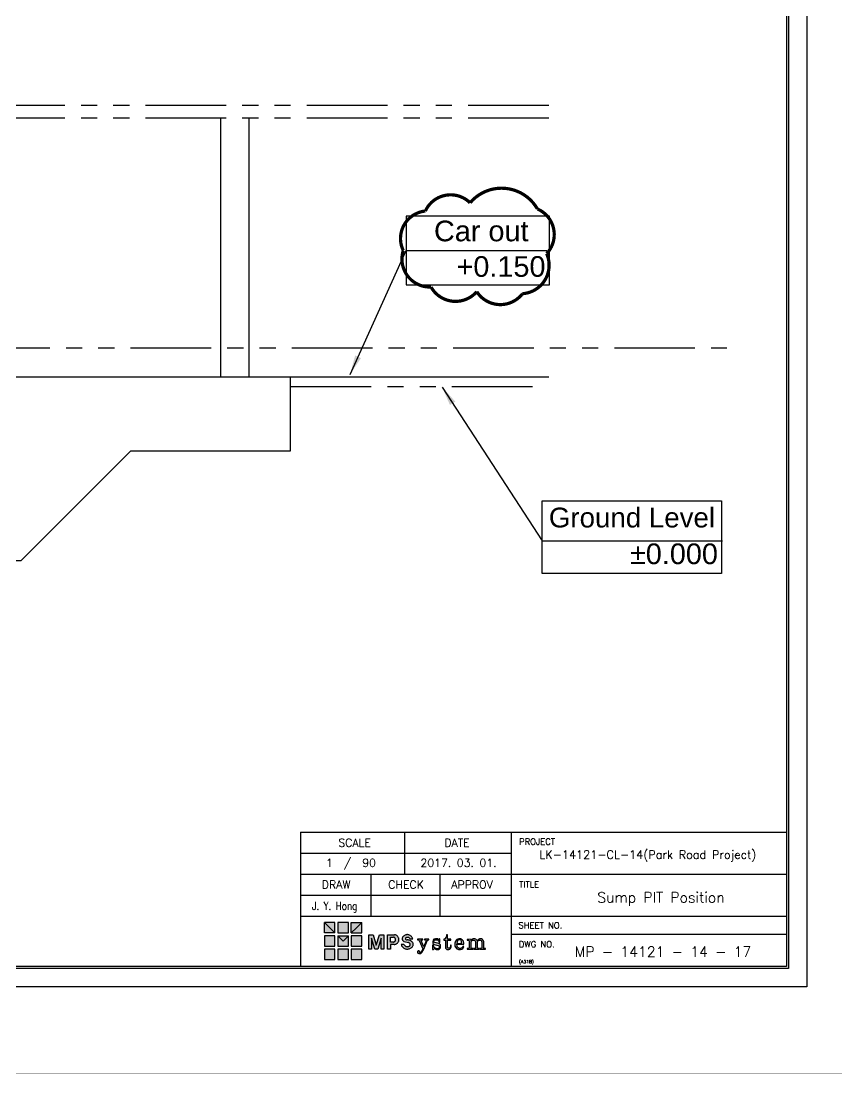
# Model space of a CAD drawing. Header units: millimetres. Extents: x -5 to 1510635, y -6 to 71285.
# Drawn here: x 1099448 to 1112096, y -3 to 16322 of the extents above; entities that cross this region are included whole.
import ezdxf
from ezdxf.enums import TextEntityAlignment as Align

# ---------------------------------------------------------------- set-up
doc = ezdxf.new("R2010")
doc.units = ezdxf.units.MM
doc.header["$LTSCALE"] = 1000
for name, pattern in [('HIDDEN', [0.375, 0.25, -0.125]), ('PHANTOM', [2.5, 1.25, -0.25, 0.25, -0.25, 0.25, -0.25]), ('WLINE-1', [4.5, 3, -1.5])]:
    doc.linetypes.add(name, pattern=pattern)
for name, color, linetype in [('6', 6, 'WLINE-1'), ('COL', 2, 'Continuous'), ('MP-2', 42, 'Continuous'), ('MP-3', 3, 'Continuous'), ('MP-4', 4, 'HIDDEN'), ('MP-5', 5, 'PHANTOM'), ('MP-7', 7, 'Continuous'), ('MP-8', 8, 'Continuous')]:
    doc.layers.add(name, color=color, linetype=linetype)
doc.styles.add('GHG1', font='simplex.shx', dxfattribs={"bigfont": 'whgtxt.shx'})
doc.styles.add('H', font='arial.ttf')
doc.styles.add('ROMANS', font='ROMANS.shx')
doc.dimstyles.new('MPS2', dxfattribs={"dimscale": 100, "dimtxt": 3, "dimasz": 3, "dimexe": 1, "dimexo": 1, "dimgap": 1, "dimtad": 1, "dimzin": 12, "dimdsep": 46, "dimtxsty": 'Standard', "dimcen": 1, "dimclrd": 1, "dimclre": 1, "dimclrt": 7, "dimazin": 2, "dimtfac": 1, "dimtmove": 0, "dimatfit": 3, "dimfxl": 1, "dimarcsym": 0})

# ---------------------------------------------------------------- blocks, each defined once
blk = doc.blocks.new('MP LOGO')
h = blk.add_hatch(color=20)
h.paths.add_polyline_path([(9, 55), (0, 64), (0, 46), (18, 46)])
h.paths.add_polyline_path([(18, 41), (0, 41), (0, 23), (18, 23)])
h.paths.add_polyline_path([(32, 32), (23, 41), (23, 23), (41, 23), (41, 41)])
h.paths.add_polyline_path([(64, 23), (64, 41), (46, 41), (46, 23)])
h.paths.add_polyline_path([(64, 46), (64, 64), (55, 55), (46, 46)])
h.paths.add_polyline_path([(64, 18), (46, 18), (46, 0), (64, 0)])
h.paths.add_polyline_path([(0, 0), (18, 0), (18, 18), (0, 18)])
h = blk.add_hatch(color=131)
h.paths.add_polyline_path([(18, 64), (0, 64), (9, 55), (18, 46)])
h.paths.add_polyline_path([(41, 64), (23, 64), (23, 46), (41, 46)])
h.paths.add_polyline_path([(64, 64), (46, 64), (46, 46), (55, 55)])
h.paths.add_polyline_path([(41, 41), (23, 41), (32, 32)])
h.paths.add_polyline_path([(41, 18), (23, 18), (23, 0), (41, 0)])
at = {"color": 131}
for points in [[(9, 55), (18, 46), (18, 64), (0, 64)], [(23, 46), (41, 46), (41, 64), (23, 64)], [(55, 55), (46, 46), (46, 64), (64, 64)], [(23, 0), (41, 0), (41, 18), (23, 18)]]:
    blk.add_lwpolyline(points, close=True, dxfattribs=at)
at = {"color": 20}
for points in [[(9, 55), (18, 46), (0, 46), (0, 64)], [(55, 55), (46, 46), (64, 46), (64, 64)], [(0, 23), (18, 23), (18, 41), (0, 41)], [(32, 32), (23, 41), (23, 23), (41, 23), (41, 41)], [(46, 23), (64, 23), (64, 41), (46, 41)], [(0, 0), (18, 0), (18, 18), (0, 18)], [(46, 0), (64, 0), (64, 18), (46, 18)]]:
    blk.add_lwpolyline(points, close=True, dxfattribs=at)
at = {"color": 143}
blk.add_lwpolyline([(23, 41), (41, 41), (32, 32), (32, 32)], close=True, dxfattribs=at)
blk = doc.blocks.new('MP LOGO 02')
at = {"layer": 'MP-2'}
h = blk.add_hatch(color=256, dxfattribs=at)
h.paths.add_polyline_path([(8.38, 4.28), (7.62, 4.28), (7.62, 1.78), (8.09, 1.78), (8.09, 3.69), (8.69, 1.78), (9.16, 1.78), (9.76, 3.69), (9.76, 1.78), (10.23, 1.78), (10.23, 4.28), (9.47, 4.28), (8.92, 2.49)])
h.paths.add_polyline_path([(10.86, 1.78), (11.38, 1.78), (11.38, 2.62), (12, 2.62), (12.11, 2.63), (12.2, 2.65), (12.3, 2.68), (12.39, 2.73), (12.47, 2.78), (12.55, 2.85), (12.62, 2.92), (12.68, 3), (12.73, 3.09), (12.77, 3.18), (12.79, 3.28), (12.81, 3.38), (12.81, 3.48), (12.8, 3.58), (12.78, 3.68), (12.75, 3.77), (12.7, 3.86), (12.65, 3.95), (12.59, 4.02), (12.51, 4.09), (12.43, 4.15), (12.35, 4.2), (12.25, 4.24), (12.16, 4.27), (12.06, 4.28), (10.86, 4.28)])
h.paths.add_polyline_path([(11.38, 3.89), (11.85, 3.89), (11.92, 3.88), (11.99, 3.85), (12.05, 3.82), (12.1, 3.77), (12.15, 3.72), (12.19, 3.66), (12.22, 3.59), (12.23, 3.52), (12.24, 3.45), (12.23, 3.38), (12.22, 3.31), (12.19, 3.24), (12.15, 3.18), (12.1, 3.13), (12.05, 3.09), (11.99, 3.05), (11.92, 3.02), (11.85, 3.01), (11.38, 3.01)], flags=16)
h.paths.add_polyline_path([(14.02, 3.76), (14.1, 3.8), (14.18, 3.82), (14.26, 3.83), (14.34, 3.83), (14.42, 3.81), (14.5, 3.79), (14.57, 3.75), (14.64, 3.7), (14.7, 3.65), (14.75, 3.58), (15.19, 3.58), (15.16, 3.69), (15.11, 3.79), (15.06, 3.88), (14.99, 3.97), (14.91, 4.05), (14.83, 4.12), (14.74, 4.18), (14.64, 4.23), (14.53, 4.27), (14.42, 4.29), (14.31, 4.31), (14.2, 4.31), (14.09, 4.29), (13.99, 4.27), (13.88, 4.23), (13.78, 4.18), (13.69, 4.12), (13.6, 4.05), (13.53, 3.97), (13.48, 3.92), (13.44, 3.85), (13.41, 3.79), (13.39, 3.72), (13.37, 3.64), (13.37, 3.57), (13.39, 3.49), (13.41, 3.42), (13.44, 3.35), (13.48, 3.29), (13.52, 3.23), (13.58, 3.19), (13.64, 3.14), (13.71, 3.11), (14.46, 2.93), (14.55, 2.91), (14.65, 2.84), (14.72, 2.75), (14.75, 2.63), (14.74, 2.52), (14.7, 2.41), (14.62, 2.32), (14.54, 2.28), (14.46, 2.25), (14.37, 2.23), (14.29, 2.22), (14.2, 2.23), (14.11, 2.24), (14.03, 2.27), (13.95, 2.3), (13.88, 2.35), (13.81, 2.41), (13.75, 2.47), (13.7, 2.54), (13.66, 2.62), (13.19, 2.62), (13.23, 2.51), (13.28, 2.4), (13.34, 2.3), (13.41, 2.21), (13.49, 2.12), (13.58, 2.05), (13.68, 1.98), (13.78, 1.92), (13.89, 1.88), (14, 1.85), (14.12, 1.82), (14.24, 1.82), (14.35, 1.82), (14.47, 1.83), (14.58, 1.86), (14.69, 1.9), (14.8, 1.95), (14.9, 2.02), (14.99, 2.09), (15.08, 2.17), (15.15, 2.26), (15.22, 2.36), (15.25, 2.43), (15.27, 2.51), (15.28, 2.59), (15.27, 2.67), (15.26, 2.75), (15.24, 2.83), (15.21, 2.9), (15.17, 2.97), (15.12, 3.04), (15.06, 3.1), (15, 3.14), (14.93, 3.19), (14.85, 3.22), (14.74, 3.27), (14.62, 3.32), (14.5, 3.36), (14.38, 3.38), (14.26, 3.4), (14.18, 3.41), (14.1, 3.42), (14.03, 3.46), (13.95, 3.52), (13.92, 3.59), (13.92, 3.67), (13.97, 3.74)])
h.paths.add_polyline_path([(16.65, 3.29), (16.65, 3.36), (16.7, 3.4), (16.91, 3.4), (16.91, 3.52), (16.03, 3.52), (16.03, 3.4), (16.16, 3.38), (16.3, 3.3), (16.93, 1.85), (16.89, 1.71), (16.73, 1.44), (16.6, 1.28), (16.47, 1.2), (16.35, 1.21), (16.37, 1.41), (16.29, 1.51), (16.13, 1.51), (16.01, 1.42), (16, 1.21), (16.09, 1.09), (16.24, 1.03), (16.44, 1.03), (16.57, 1.08), (16.76, 1.23), (16.94, 1.49), (17.11, 1.82), (17.68, 3.25), (17.79, 3.36), (17.97, 3.4), (17.97, 3.52), (17.23, 3.52), (17.23, 3.4), (17.45, 3.37), (17.5, 3.31), (17.5, 3.25), (17.12, 2.26), (17.06, 2.32)])
h.paths.add_polyline_path([(18.99, 2.94), (18.89, 3.01), (18.85, 3.09), (18.85, 3.24), (18.89, 3.31), (19, 3.41), (19.08, 3.43), (19.38, 3.42), (19.5, 3.36), (19.62, 3.25), (19.78, 2.94), (19.88, 2.94), (19.88, 3.56), (19.78, 3.56), (19.67, 3.43), (19.44, 3.56), (19.1, 3.58), (18.85, 3.5), (18.72, 3.36), (18.64, 3.14), (18.64, 2.97), (18.68, 2.83), (18.73, 2.74), (18.89, 2.62), (19.56, 2.45), (19.67, 2.4), (19.78, 2.28), (19.78, 2.09), (19.71, 1.98), (19.56, 1.9), (19.44, 1.87), (19.21, 1.9), (19.03, 1.98), (18.9, 2.11), (18.81, 2.28), (18.76, 2.47), (18.62, 2.47), (18.62, 1.76), (18.76, 1.76), (18.84, 1.9), (19.1, 1.77), (19.25, 1.73), (19.62, 1.76), (19.82, 1.86), (19.96, 2.04), (20, 2.17), (20, 2.42), (19.95, 2.57), (19.82, 2.7), (19.7, 2.78)])
h.paths.add_polyline_path([(21.18, 3.36), (21.73, 3.36), (21.73, 3.52), (21.18, 3.52), (21.18, 4.28), (21.03, 4.28), (20.99, 4.03), (20.92, 3.79), (20.74, 3.58), (20.52, 3.52), (20.52, 3.36), (20.82, 3.36), (20.82, 2.06), (20.85, 1.96), (20.96, 1.83), (21.09, 1.76), (21.39, 1.73), (21.58, 1.81), (21.71, 1.92), (21.81, 2.13), (21.84, 2.47), (21.71, 2.47), (21.68, 2.21), (21.56, 2), (21.45, 1.95), (21.32, 1.95), (21.2, 2.03), (21.18, 2.09)])
h.paths.add_polyline_path([(24.02, 2.64), (24.02, 2.75), (23.92, 3.15), (23.84, 3.29), (23.71, 3.43), (23.43, 3.57), (23.15, 3.58), (22.95, 3.53), (22.81, 3.46), (22.57, 3.2), (22.44, 2.85), (22.43, 2.49), (22.47, 2.31), (22.55, 2.12), (22.76, 1.88), (23.06, 1.75), (23.41, 1.73), (23.63, 1.81), (23.8, 1.93), (23.92, 2.07), (24.02, 2.27), (23.89, 2.31), (23.77, 2.12), (23.63, 2), (23.53, 1.95), (23.43, 1.92), (23.17, 1.93), (23, 2.03), (22.91, 2.14), (22.84, 2.34), (22.81, 2.64)])
h.paths.add_polyline_path([(22.81, 2.79), (22.85, 3.07), (22.92, 3.25), (23.02, 3.37), (23.16, 3.43), (23.35, 3.43), (23.45, 3.4), (23.53, 3.32), (23.62, 3.12), (23.62, 2.8)], flags=16)
h.paths.add_polyline_path([(25.23, 2.86), (25.26, 3.01), (25.34, 3.2), (25.43, 3.29), (25.57, 3.36), (25.75, 3.36), (25.86, 3.31), (25.94, 3.22), (26, 3.06), (26, 1.98), (25.94, 1.92), (25.68, 1.92), (25.68, 1.78), (26.61, 1.78), (26.61, 1.92), (26.38, 1.92), (26.33, 2), (26.33, 2.89), (26.37, 3.06), (26.43, 3.19), (26.51, 3.27), (26.68, 3.36), (26.86, 3.36), (26.97, 3.3), (27.04, 3.17), (27.08, 3), (27.08, 2.01), (27.02, 1.92), (26.77, 1.92), (26.77, 1.78), (27.7, 1.78), (27.7, 1.92), (27.46, 1.92), (27.41, 1.98), (27.41, 3.06), (27.38, 3.24), (27.22, 3.47), (27.02, 3.57), (26.74, 3.57), (26.47, 3.43), (26.35, 3.3), (26.33, 3.25), (26.29, 3.22), (26.22, 3.36), (26.05, 3.52), (25.86, 3.58), (25.7, 3.58), (25.57, 3.55), (25.42, 3.46), (25.32, 3.37), (25.26, 3.26), (25.23, 3.26), (25.23, 3.52), (24.56, 3.48), (24.56, 3.32), (24.85, 3.32), (24.9, 3.25), (24.9, 2), (24.83, 1.92), (24.57, 1.92), (24.57, 1.78), (24.9, 1.78), (25.52, 1.78), (25.52, 1.92), (25.28, 1.92), (25.23, 2)])
for points in [[(8.09, 1.78), (7.62, 1.78), (7.62, 4.28), (8.38, 4.28), (8.92, 2.49), (9.47, 4.28), (10.23, 4.28), (10.23, 1.78), (9.76, 1.78), (9.76, 3.69), (9.16, 1.78), (8.69, 1.78), (8.09, 3.69), (8.09, 1.78)], [(21.03, 4.28), (20.99, 4.03), (20.92, 3.79), (20.74, 3.58), (20.52, 3.52), (20.52, 3.36), (20.82, 3.36), (20.82, 2.06), (20.85, 1.96), (20.96, 1.83), (21.09, 1.76), (21.39, 1.73), (21.58, 1.81), (21.71, 1.92), (21.81, 2.13), (21.84, 2.47), (21.71, 2.47), (21.68, 2.21), (21.56, 2), (21.45, 1.95), (21.32, 1.95), (21.2, 2.03), (21.18, 2.09), (21.18, 3.36), (21.73, 3.36), (21.73, 3.52), (21.18, 3.52), (21.18, 4.28), (21.03, 4.28)], [(16.03, 3.52), (16.03, 3.4), (16.16, 3.38), (16.3, 3.3), (16.93, 1.85), (16.89, 1.71), (16.73, 1.44), (16.6, 1.28), (16.47, 1.2), (16.35, 1.21), (16.37, 1.41), (16.29, 1.51), (16.13, 1.51), (16.01, 1.42), (16, 1.21), (16.09, 1.09), (16.24, 1.03), (16.44, 1.03), (16.57, 1.08), (16.76, 1.23), (16.94, 1.49), (17.11, 1.82), (17.68, 3.25), (17.79, 3.36), (17.97, 3.4), (17.97, 3.52), (17.23, 3.52), (17.23, 3.4), (17.45, 3.37), (17.5, 3.31), (17.5, 3.25), (17.12, 2.26), (17.06, 2.32), (16.65, 3.29), (16.65, 3.36), (16.7, 3.4), (16.91, 3.4), (16.91, 3.52), (16.03, 3.52)], [(19.1, 3.58), (18.85, 3.5), (18.72, 3.36), (18.64, 3.14), (18.64, 2.97), (18.68, 2.83), (18.73, 2.74), (18.89, 2.62), (19.56, 2.45), (19.67, 2.4), (19.78, 2.28), (19.78, 2.09), (19.71, 1.98), (19.56, 1.9), (19.44, 1.87), (19.21, 1.9), (19.03, 1.98), (18.9, 2.11), (18.81, 2.28), (18.76, 2.47), (18.62, 2.47), (18.62, 1.76), (18.76, 1.76), (18.84, 1.9), (19.1, 1.77), (19.25, 1.73), (19.62, 1.76), (19.82, 1.86), (19.96, 2.04), (20, 2.17), (20, 2.42), (19.95, 2.57), (19.82, 2.7), (19.7, 2.78), (18.99, 2.94), (18.89, 3.01), (18.85, 3.09), (18.85, 3.24), (18.89, 3.31), (19, 3.41), (19.08, 3.43), (19.38, 3.42), (19.5, 3.36), (19.62, 3.25), (19.78, 2.94), (19.88, 2.94), (19.88, 3.56), (19.78, 3.56), (19.69, 3.45), (19.65, 3.45), (19.44, 3.56), (19.1, 3.58)], [(23.15, 3.58), (22.95, 3.53), (22.81, 3.46), (22.57, 3.2), (22.44, 2.85), (22.43, 2.49), (22.47, 2.31), (22.55, 2.12), (22.76, 1.88), (23.06, 1.75), (23.41, 1.73), (23.63, 1.81), (23.8, 1.93), (23.92, 2.07), (24.02, 2.27), (23.89, 2.31), (23.77, 2.12), (23.63, 2), (23.53, 1.95), (23.43, 1.92), (23.17, 1.93), (23, 2.03), (22.91, 2.14), (22.84, 2.34), (22.81, 2.64), (24.02, 2.64), (24.02, 2.75), (23.92, 3.15), (23.84, 3.29), (23.71, 3.43), (23.43, 3.57), (23.15, 3.58)], [(23.16, 3.43), (23.02, 3.37), (22.92, 3.25), (22.85, 3.07), (22.81, 2.79), (23.62, 2.8), (23.62, 3.12), (23.53, 3.32), (23.45, 3.4), (23.35, 3.43), (23.16, 3.43)], [(25.7, 3.58), (25.57, 3.55), (25.42, 3.46), (25.32, 3.37), (25.26, 3.26), (25.23, 3.26), (25.23, 3.52), (24.56, 3.48), (24.56, 3.32), (24.85, 3.32), (24.9, 3.25), (24.9, 2), (24.83, 1.92), (24.57, 1.92), (24.57, 1.78), (24.9, 1.78), (25.52, 1.78), (25.52, 1.92), (25.28, 1.92), (25.23, 2), (25.23, 2.86), (25.26, 3.01), (25.34, 3.2), (25.43, 3.29), (25.57, 3.36), (25.75, 3.36), (25.86, 3.31), (25.94, 3.22), (26, 3.06), (26, 1.98), (25.94, 1.92), (25.68, 1.92), (25.68, 1.78), (26.61, 1.78), (26.61, 1.92), (26.38, 1.92), (26.33, 2), (26.33, 2.89), (26.37, 3.06), (26.43, 3.19), (26.51, 3.27), (26.68, 3.36), (26.86, 3.36), (26.97, 3.3), (27.04, 3.17), (27.08, 3), (27.08, 2.01), (27.02, 1.92), (26.77, 1.92), (26.77, 1.78), (27.7, 1.78), (27.7, 1.92), (27.46, 1.92), (27.41, 1.98), (27.41, 3.06), (27.38, 3.24), (27.22, 3.47), (27.02, 3.57), (26.74, 3.57), (26.47, 3.43), (26.35, 3.3), (26.33, 3.25), (26.29, 3.22), (26.22, 3.36), (26.05, 3.52), (25.86, 3.58), (25.7, 3.58)]]:
    blk.add_lwpolyline(points, close=True, dxfattribs=at)
for points in [[(12, 2.62), (11.38, 2.62), (11.38, 1.78), (10.86, 1.78), (10.86, 4.28), (12.06, 4.28)], [(11.85, 3.01), (11.38, 3.01), (11.38, 3.89), (11.85, 3.89)], [(11.85, 3.01), (11.92, 3.02), (11.99, 3.05), (12.05, 3.09), (12.1, 3.13), (12.15, 3.18), (12.19, 3.24), (12.22, 3.31), (12.23, 3.38), (12.24, 3.45), (12.23, 3.52), (12.22, 3.59), (12.19, 3.66), (12.15, 3.72), (12.1, 3.77), (12.05, 3.82), (11.99, 3.85), (11.92, 3.88), (11.85, 3.89)], [(12, 2.62), (12.11, 2.63), (12.2, 2.65), (12.3, 2.68), (12.39, 2.73), (12.47, 2.78), (12.55, 2.85), (12.62, 2.92), (12.68, 3), (12.73, 3.09), (12.77, 3.18), (12.79, 3.28), (12.81, 3.38), (12.81, 3.48), (12.8, 3.58), (12.78, 3.68), (12.75, 3.77), (12.7, 3.86), (12.65, 3.95), (12.59, 4.02), (12.51, 4.09), (12.43, 4.15), (12.35, 4.2), (12.25, 4.24), (12.16, 4.27), (12.06, 4.28)], [(14.75, 3.58), (15.19, 3.58), (15.16, 3.69), (15.11, 3.79), (15.06, 3.88), (14.99, 3.97), (14.91, 4.05), (14.83, 4.12), (14.74, 4.18), (14.64, 4.23), (14.53, 4.27), (14.42, 4.29), (14.31, 4.31), (14.2, 4.31), (14.09, 4.29), (13.99, 4.27), (13.88, 4.23), (13.78, 4.18), (13.69, 4.12), (13.6, 4.05), (13.53, 3.97), (13.48, 3.92), (13.44, 3.85), (13.41, 3.79), (13.39, 3.72), (13.37, 3.64), (13.37, 3.57), (13.39, 3.49), (13.41, 3.42), (13.44, 3.35), (13.48, 3.29), (13.52, 3.23), (13.58, 3.19), (13.64, 3.14), (13.71, 3.11), (14.46, 2.93)], [(14.02, 3.76), (13.99, 3.75), (13.96, 3.72), (13.93, 3.69), (13.92, 3.65), (13.92, 3.61), (13.93, 3.57), (13.94, 3.53), (13.97, 3.5)], [(14.75, 3.58), (14.7, 3.65), (14.64, 3.7), (14.57, 3.75), (14.5, 3.79), (14.42, 3.81), (14.34, 3.83), (14.26, 3.83), (14.18, 3.82), (14.1, 3.8), (14.02, 3.76)], [(13.66, 2.62), (13.19, 2.62), (13.23, 2.51), (13.28, 2.4), (13.34, 2.3), (13.41, 2.21), (13.49, 2.12), (13.58, 2.05), (13.68, 1.98), (13.78, 1.92), (13.89, 1.88), (14, 1.85), (14.12, 1.82), (14.24, 1.82), (14.35, 1.82), (14.47, 1.83), (14.58, 1.86), (14.69, 1.9), (14.8, 1.95), (14.9, 2.02), (14.99, 2.09), (15.08, 2.17), (15.15, 2.26), (15.22, 2.36), (15.25, 2.43), (15.27, 2.51), (15.28, 2.59), (15.27, 2.67), (15.26, 2.75), (15.24, 2.83), (15.21, 2.9), (15.17, 2.97), (15.12, 3.04), (15.06, 3.1), (15, 3.14), (14.93, 3.19), (14.85, 3.22), (14.74, 3.27), (14.62, 3.32), (14.5, 3.36), (14.38, 3.38), (14.26, 3.4)], [(13.66, 2.62), (13.7, 2.54), (13.75, 2.47), (13.81, 2.41), (13.88, 2.35), (13.95, 2.3), (14.03, 2.27), (14.11, 2.24), (14.2, 2.23), (14.29, 2.22), (14.37, 2.23), (14.46, 2.25), (14.54, 2.28)], [(13.97, 3.5), (14.03, 3.46), (14.1, 3.42), (14.18, 3.41), (14.26, 3.4)], [(14.54, 2.28), (14.59, 2.31), (14.64, 2.34), (14.68, 2.39), (14.71, 2.44), (14.73, 2.49), (14.75, 2.55), (14.75, 2.61), (14.74, 2.66), (14.73, 2.72), (14.7, 2.77), (14.66, 2.82), (14.62, 2.86), (14.57, 2.89), (14.52, 2.92), (14.46, 2.93)]]:
    blk.add_lwpolyline(points, dxfattribs=at)
at = {"color": 40, "xscale": 0.1000000000000227, "yscale": 0.1000000000000227, "zscale": 0.1000000000000227}
blk.add_blockref('MP LOGO', (0, 0), dxfattribs=at)

msp = doc.modelspace()

# ---------------------------------------------------------------- linework, layer by layer
at = {"layer": '6', "linetype": 'ByBlock', "const_width": 50, "elevation": 0}
msp.add_lwpolyline([(1106408.68, 13503.792, 0.52056705), (1105715.463, 13376.386, 0.52056705), (1105715.463, 13376.386, 0.52056705), (1105372.838, 12763.244, 0.52056705), (1105372.838, 12763.244, 0.52056705), (1105803.11, 12197.88, 0.52056705), (1105803.11, 12197.88, 0.52056705), (1106512.266, 12126.214, 0.52056705), (1106512.266, 12126.214, 0.52056705), (1107221.421, 12094.363, 0.52056705), (1107221.421, 12094.363, 0.52056705), (1107595.918, 12715.467, 0.52056705), (1107595.918, 12715.467, 0.52056705), (1107452.491, 13408.237, 0.52056705), (1107452.491, 13408.237, 0.52056705)], format="xyb", close=True, dxfattribs=at)
at = {"layer": 'MP-2'}
for p, q in [((1103777.797, 3746.946), (1103777.797, 1661.818)), ((1103777.797, 3746.946), (1111315.682, 3746.946)), ((1105391.456, 3746.946), (1105391.456, 3094.467)), ((1107046.558, 3746.946), (1107046.558, 1661.818)), ((1103777.797, 3420.707), (1107046.558, 3420.707)), ((1103777.797, 3094.467), (1111315.682, 3094.467)), ((1104872.279, 3094.467), (1104872.279, 2441.987)), ((1105938.697, 3094.467), (1105938.697, 2441.987)), ((1103777.797, 2768.227), (1107046.558, 2768.227)), ((1103777.797, 2441.987), (1111315.682, 2441.987)), ((1107046.558, 2162.223), (1111315.682, 2162.223))]:
    msp.add_line(p, q, dxfattribs=at)
at = {"layer": 'MP-2', "const_width": 5.625}
msp.add_lwpolyline([(1113000, 0), (1075200, 0), (1075200, 26730), (1113000, 26730)], close=True, dxfattribs=at)
at = {"layer": 'MP-4', "linetype": 'ByBlock', "elevation": 0}
for points in [[(1107638.79, 13295.633), (1105415.514, 13295.633), (1105415.514, 12234.158), (1107638.79, 12234.158)], [(1107525.074, 8881.71), (1110304.856, 8881.71), (1110304.856, 7755.418), (1107525.074, 7755.418)]]:
    msp.add_lwpolyline(points, close=True, dxfattribs=at)
at = {"layer": 'MP-5'}
for p, q in [((1107627.253, 15013.34, 0), (1096113.573, 15013.34, 0)), ((1107627.253, 14813.34, 0), (1096147.053, 14813.34, 0)), ((1081145.205, 11256.957, 0), (1110387.89, 11256.957, 0)), ((1103627.253, 10656.957, 0), (1107627.253, 10656.957, 0))]:
    msp.add_line(p, q, dxfattribs=at)
at = {"layer": 'MP-7'}
for points in [[(1076572.5, 25380), (1111627.5, 25380), (1111627.5, 1350), (1076572.5, 1350)], [(1111346.864, 1630.636), (1076853.136, 1630.636), (1076853.136, 25099.364), (1111346.864, 25099.364)], [(1076884.318, 25068.182), (1111315.682, 25068.182), (1111315.682, 1661.818), (1076884.318, 1661.818)]]:
    msp.add_lwpolyline(points, close=True, dxfattribs=at)
at = {"layer": 'MP-8', "linetype": 'ByBlock'}
for p, q in [((1102539.499, 14813.34, 0), (1102539.499, 10806.957, 0)), ((1102977.433, 14813.34, 0), (1102977.433, 10806.957, 0)), ((1098047.794, 10806.957, 0), (1103627.253, 10806.957, 0)), ((1103627.253, 10806.957, 0), (1107627.253, 10806.957, 0)), ((1103627.253, 9656.957, 0), (1103627.253, 10806.957, 0)), ((1101147.794, 9656.957, 0), (1099447.794, 7956.957, 0)), ((1101147.794, 9656.957, 0), (1103627.253, 9656.957, 0)), ((1091447.794, 7956.957, 0), (1099447.794, 7956.957, 0))]:
    msp.add_line(p, q, dxfattribs=at)

# ---------------------------------------------------------------- block references
at = {"layer": 'MP-3', "xscale": 90, "yscale": 90, "zscale": 90}
msp.add_blockref('MP LOGO 02', (1104152.456, 1769.947), dxfattribs=at)

# ---------------------------------------------------------------- texts
at = {"layer": 'MP-2'}
for s, height, style, p in [('LK-14121-CL-14(Park Road Project)', 128, 'GHG1', (1109162.817, 3333.961)), ('1  /  90', 124.0909, 'ROMANS', (1104562.144, 3207.911)), ('2017. 03. 01.', 124.09091, 'ROMANS', (1106229.409, 3207.911)), ('MP - 14121 - 14 - 17', 160, 'GHG1', (1109398.988, 1811.747))]:
    msp.add_text(s, height=height, rotation=0.0000004, dxfattribs=dict(at, style=style)).set_placement(p, align=Align.CENTER)
at = {"layer": 'MP-2', "style": 'GHG1'}
msp.add_text('Sump PIT Position', height=160, rotation=0.0000004, dxfattribs=at).set_placement((1110355.742, 2654.874), align=Align.RIGHT)
at = {"layer": 'MP-2', "style": 'ROMANS', "width": 0.8}
msp.add_text('J. Y. Hong', height=124.0909, rotation=0.0000004, dxfattribs=at).set_placement((1104310.166, 2539.938), align=Align.CENTER)
at = {"layer": 'MP-2', "style": 'ROMANS'}
msp.add_text('(A31B)', height=50.9091, rotation=0.0000004, dxfattribs=at).set_placement((1107164.356, 1712.596))
at = {"layer": 'MP-3', "style": 'ROMANS'}
for s, p in [('SCALE', (1104618.567, 3518.988)), ('DATE', (1106205.795, 3518.988)), ('DRAW', (1104333.246, 2871.139)), ('CHECK', (1105416.488, 2871.139)), ('APPROV', (1106439.619, 2871.139))]:
    msp.add_text(s, height=124.0909, rotation=0.0000004, dxfattribs=at).set_placement(p, align=Align.CENTER)
for s, p in [('PROJECT', (1107169.029, 3551.763)), ('TITLE', (1107169.029, 2887.495)), ('SHEET NO.', (1107159.482, 2251.957)), ('DWG NO.', (1107164.356, 1960.52))]:
    msp.add_text(s, height=95.4545, rotation=0.0000004, dxfattribs=at).set_placement(p)
at = {"layer": 'MP-7', "linetype": 'ByBlock', "style": 'H'}
for s, insert, char_height, width, attachment_point in [('Car out', (1105848.983, 13227.083, 0), 320, 2683.40813, 1), ('{\\fArial|b0|i0|c238|p34;+0.}15{\\fArial|b0|i0|c238|p34;0}', (1106198.323, 12676.262, 0), 320, 2683.40813, 1), ('Ground Level', (1107629.953, 8777.459, 0), 307.2, 2576.07181, 1), ('{\\fArial|b0|i0|c238|p34;%%P0.000}', (1110251.137, 8221.59, 0), 320, 2683.40813, 3)]:
    msp.add_mtext(s, dxfattribs=dict(at, insert=insert, char_height=char_height, width=width, attachment_point=attachment_point))

# ---------------------------------------------------------------- leaders
at = {"layer": 'COL', "linetype": 'ByBlock'}
msp.add_leader([(1104548.533, 10842.161, 0), (1105415.514, 12764.895, 0), (1107600.236, 12764.895, 0)], dimstyle='MPS2', override={"dimgap": 1, "dimtad": 0}, dxfattribs=at)
at = {"layer": 'MP-8', "linetype": 'ByBlock'}
msp.add_leader([(1105974.667, 10646.645, 0), (1107525.074, 8262.787, 0), (1110323.066, 8262.787, 0)], dimstyle='MPS2', override={"dimgap": 1, "dimtad": 0}, dxfattribs=at)

doc.saveas('drawing.dxf')
